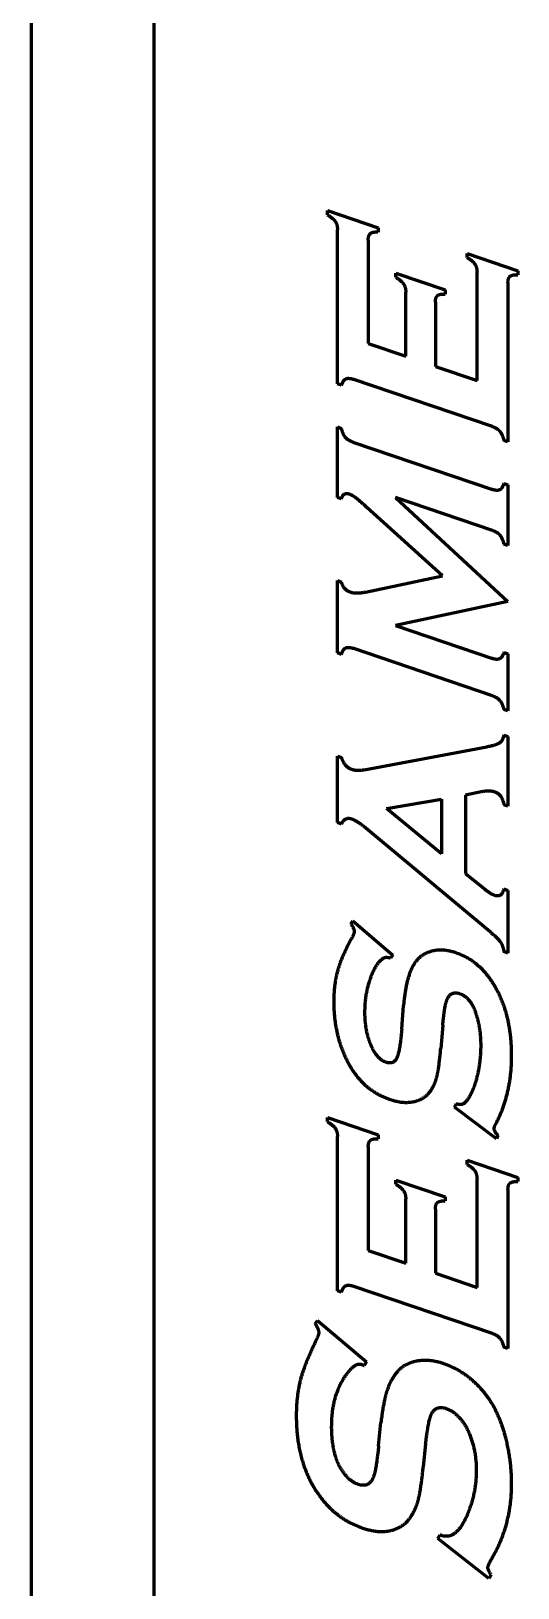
# Model space of a CAD drawing. Header units: millimetres. Extents: x 0 to 210, y 0 to 297.
# Drawn here: x 46.92 to 50.88, y 140.46 to 153.13 of the extents above; entities that cross this region are included whole.
import ezdxf

# ---------------------------------------------------------------- set-up
doc = ezdxf.new("R2010")
doc.units = ezdxf.units.MM
doc.linetypes.add('K5LT_BASIC', pattern=[0])
doc.layers.add('Системный слой', color=7, linetype='Continuous')

msp = doc.modelspace()

# ---------------------------------------------------------------- linework, layer by layer
at = {"layer": 'Системный слой', "color": 143, "linetype": 'K5LT_BASIC', "lineweight": 60, "true_color": 0x33acca}
for p, q in [((46.918, 176.524), (46.918, 128.524)), ((47.918, 170.643), (47.918, 128.643)), ((49.33, 151.638), (49.33, 151.672)), ((49.33, 151.672), (49.743, 151.532)), ((49.411, 150.262), (49.411, 151.518)), ((49.662, 151.432), (49.662, 150.59)), ((49.743, 151.532), (49.743, 151.498)), ((50.467, 151.29), (50.467, 151.324)), ((50.467, 151.324), (50.879, 151.183)), ((50.879, 151.183), (50.879, 151.15)), ((49.887, 151.129), (49.887, 151.163)), ((49.887, 151.163), (50.289, 151.026)), ((50.547, 150.289), (50.547, 151.171)), ((50.799, 151.085), (50.799, 149.79)), ((49.967, 150.486), (49.967, 151.009)), ((50.209, 150.927), (50.209, 150.404)), ((50.289, 151.026), (50.289, 150.993)), ((49.662, 150.59), (49.967, 150.486)), ((50.673, 149.914), (49.536, 150.3)), ((50.209, 150.404), (50.547, 150.289)), ((49.444, 150.251), (49.411, 150.262)), ((49.411, 149.338), (49.411, 149.911)), ((49.411, 149.911), (49.444, 149.899)), ((49.536, 149.788), (50.672, 149.402)), ((50.799, 149.79), (50.765, 149.802)), ((50.765, 149.451), (50.799, 149.439)), ((50.799, 149.439), (50.799, 148.946)), ((49.444, 149.327), (49.411, 149.338)), ((49.884, 149.337), (50.799, 148.49)), ((50.673, 149.069), (49.884, 149.337)), ((50.266, 148.699), (49.648, 149.259)), ((50.799, 148.946), (50.765, 148.957)), ((49.411, 148.072), (49.411, 148.66)), ((49.411, 148.66), (49.444, 148.648)), ((49.639, 148.566), (50.266, 148.699)), ((50.799, 148.49), (49.884, 148.294)), ((49.884, 148.294), (50.672, 148.026)), ((49.444, 148.06), (49.411, 148.072)), ((50.673, 147.723), (49.536, 148.109)), ((50.765, 148.075), (50.799, 148.063)), ((50.799, 148.063), (50.799, 147.6)), ((50.799, 147.6), (50.765, 147.611)), ((50.765, 147.403), (50.799, 147.391)), ((50.799, 147.391), (50.799, 146.824)), ((49.629, 147.119), (50.626, 147.306)), ((49.411, 147.23), (49.444, 147.219)), ((49.411, 146.691), (49.411, 147.23)), ((49.81, 146.806), (50.257, 146.882)), ((50.257, 146.882), (50.257, 146.437)), ((50.594, 146.944), (50.452, 146.915)), ((50.452, 146.915), (50.452, 146.276)), ((50.257, 146.437), (49.81, 146.806)), ((50.799, 146.824), (50.765, 146.835)), ((49.444, 146.679), (49.411, 146.691)), ((50.653, 145.802), (49.626, 146.659)), ((50.452, 146.276), (50.604, 146.153)), ((50.765, 146.151), (50.799, 146.139)), ((50.799, 146.139), (50.799, 145.628)), ((49.52, 145.866), (49.537, 145.89)), ((49.537, 145.89), (49.861, 145.612)), ((49.861, 145.612), (49.844, 145.588)), ((50.799, 145.628), (50.765, 145.64)), ((49.934, 145.01), (49.949, 145.201)), ((50.268, 145.041), (50.252, 144.851)), ((50.365, 144.375), (50.377, 144.402)), ((50.705, 144.117), (50.365, 144.375)), ((50.387, 144.399), (50.377, 144.402)), ((49.33, 144.29), (49.743, 144.15)), ((49.33, 144.256), (49.33, 144.29)), ((49.411, 142.88), (49.411, 144.136)), ((49.743, 144.15), (49.743, 144.116)), ((50.717, 144.144), (50.705, 144.117)), ((49.662, 144.05), (49.662, 143.208)), ((50.467, 143.942), (50.879, 143.802)), ((50.467, 143.908), (50.467, 143.942)), ((49.887, 143.747), (49.887, 143.781)), ((49.887, 143.781), (50.289, 143.645)), ((50.547, 142.907), (50.547, 143.789)), ((50.799, 143.703), (50.799, 142.409)), ((50.879, 143.802), (50.879, 143.768)), ((49.967, 143.104), (49.967, 143.627)), ((50.289, 143.645), (50.289, 143.611)), ((50.209, 143.545), (50.209, 143.022)), ((49.662, 143.208), (49.967, 143.104)), ((50.209, 143.022), (50.547, 142.907)), ((49.444, 142.869), (49.411, 142.88)), ((50.673, 142.532), (49.536, 142.918)), ((49.231, 142.609), (49.249, 142.637)), ((49.249, 142.637), (49.648, 142.3)), ((50.799, 142.409), (50.765, 142.42)), ((49.648, 142.3), (49.628, 142.272)), ((49.746, 141.618), (49.765, 141.806)), ((50.129, 141.632), (50.11, 141.447)), ((50.228, 140.862), (50.246, 140.892)), ((50.644, 140.537), (50.228, 140.862)), ((50.262, 140.887), (50.246, 140.892)), ((50.662, 140.567), (50.644, 140.537))]:
    msp.add_line(p, q, dxfattribs=at)
for points in [[(49.33, 151.638), (49.375, 151.61), (49.393, 151.584)], [(49.393, 151.584), (49.411, 151.557), (49.411, 151.518)], [(49.662, 151.432), (49.662, 151.472), (49.68, 151.486)], [(49.68, 151.486), (49.697, 151.501), (49.743, 151.498)], [(50.467, 151.29), (50.513, 151.262), (50.53, 151.236)], [(50.53, 151.236), (50.547, 151.209), (50.547, 151.171)], [(49.887, 151.129), (49.932, 151.1), (49.95, 151.074)], [(49.95, 151.074), (49.967, 151.047), (49.967, 151.009)], [(50.799, 151.085), (50.799, 151.124), (50.817, 151.138)], [(50.817, 151.138), (50.836, 151.153), (50.879, 151.15)], [(50.209, 150.927), (50.209, 150.967), (50.226, 150.981)], [(50.226, 150.981), (50.244, 150.995), (50.289, 150.993)], [(49.444, 150.251), (49.458, 150.291), (49.478, 150.302)], [(49.478, 150.302), (49.498, 150.313), (49.536, 150.3)], [(50.673, 149.914), (50.712, 149.901), (50.733, 149.875)], [(49.477, 149.825), (49.457, 149.85), (49.444, 149.899)], [(49.536, 149.788), (49.498, 149.801), (49.477, 149.825)], [(50.733, 149.875), (50.754, 149.85), (50.765, 149.802)], [(50.765, 149.451), (50.753, 149.41), (50.732, 149.399)], [(49.444, 149.327), (49.458, 149.383), (49.509, 149.365)], [(49.509, 149.365), (49.55, 149.352), (49.648, 149.259)], [(50.732, 149.399), (50.711, 149.389), (50.672, 149.402)], [(50.673, 149.069), (50.712, 149.056), (50.733, 149.031)], [(50.733, 149.031), (50.754, 149.005), (50.765, 148.957)], [(49.515, 148.566), (49.463, 148.583), (49.444, 148.648)], [(49.639, 148.566), (49.566, 148.548), (49.515, 148.566)], [(49.444, 148.06), (49.457, 148.101), (49.477, 148.112)], [(49.477, 148.112), (49.498, 148.122), (49.536, 148.109)], [(50.731, 148.024), (50.71, 148.013), (50.672, 148.026)], [(50.765, 148.075), (50.752, 148.034), (50.731, 148.024)], [(50.673, 147.723), (50.712, 147.71), (50.733, 147.684)], [(50.733, 147.684), (50.754, 147.659), (50.765, 147.611)], [(50.765, 147.403), (50.755, 147.355), (50.731, 147.339)], [(50.731, 147.339), (50.707, 147.322), (50.626, 147.306)], [(49.529, 147.122), (49.472, 147.141), (49.444, 147.219)], [(49.629, 147.119), (49.57, 147.108), (49.529, 147.122)], [(50.594, 146.944), (50.651, 146.955), (50.69, 146.942)], [(50.69, 146.942), (50.752, 146.921), (50.765, 146.835)], [(49.444, 146.679), (49.473, 146.739), (49.524, 146.722)], [(49.524, 146.722), (49.567, 146.707), (49.626, 146.659)], [(50.689, 146.098), (50.658, 146.108), (50.604, 146.153)], [(50.765, 146.151), (50.749, 146.077), (50.689, 146.098)], [(49.52, 145.866), (49.548, 145.825), (49.548, 145.805)], [(49.524, 145.743), (49.444, 145.598), (49.413, 145.486)], [(49.548, 145.805), (49.548, 145.786), (49.524, 145.743)], [(50.653, 145.802), (50.716, 145.75), (50.737, 145.719)], [(50.167, 145.64), (50.093, 145.617), (50.048, 145.558)], [(50.377, 145.63), (50.26, 145.669), (50.167, 145.64)], [(50.711, 145.325), (50.588, 145.558), (50.377, 145.63)], [(50.737, 145.719), (50.758, 145.689), (50.765, 145.64)], [(49.413, 145.486), (49.381, 145.373), (49.381, 145.23)], [(49.676, 145.411), (49.717, 145.535), (49.78, 145.584)], [(49.78, 145.584), (49.804, 145.602), (49.844, 145.588)], [(50.048, 145.558), (49.969, 145.451), (49.949, 145.201)], [(49.635, 145.146), (49.635, 145.287), (49.676, 145.411)], [(49.381, 145.23), (49.381, 144.967), (49.49, 144.751)], [(50.268, 145.041), (50.282, 145.191), (50.301, 145.244)], [(50.301, 145.244), (50.331, 145.324), (50.406, 145.298)], [(50.406, 145.298), (50.5, 145.266), (50.542, 145.123)], [(50.829, 144.792), (50.829, 145.103), (50.711, 145.325)], [(49.668, 144.921), (49.635, 145.025), (49.635, 145.146)], [(50.542, 145.123), (50.577, 145.007), (50.577, 144.875)], [(49.934, 145.01), (49.92, 144.83), (49.894, 144.775)], [(49.808, 144.739), (49.717, 144.77), (49.668, 144.921)], [(50.22, 144.621), (50.239, 144.698), (50.252, 144.851)], [(50.577, 144.875), (50.577, 144.726), (50.537, 144.587)], [(49.49, 144.751), (49.61, 144.514), (49.839, 144.437)], [(49.894, 144.775), (49.869, 144.719), (49.808, 144.739)], [(50.696, 144.23), (50.829, 144.478), (50.829, 144.792)], [(50.161, 144.496), (50.2, 144.545), (50.22, 144.621)], [(50.026, 144.418), (50.112, 144.433), (50.161, 144.496)], [(50.537, 144.587), (50.496, 144.449), (50.442, 144.405)], [(49.839, 144.437), (49.94, 144.402), (50.026, 144.418)], [(50.442, 144.405), (50.419, 144.388), (50.387, 144.399)], [(49.33, 144.256), (49.375, 144.228), (49.393, 144.202)], [(50.687, 144.2), (50.687, 144.214), (50.696, 144.23)], [(49.393, 144.202), (49.411, 144.175), (49.411, 144.136)], [(49.662, 144.05), (49.662, 144.09), (49.68, 144.104)], [(49.68, 144.104), (49.697, 144.119), (49.743, 144.116)], [(50.717, 144.144), (50.687, 144.175), (50.687, 144.2)], [(50.467, 143.908), (50.513, 143.88), (50.53, 143.854)], [(50.53, 143.854), (50.547, 143.827), (50.547, 143.789)], [(49.887, 143.747), (49.932, 143.718), (49.95, 143.692)], [(50.799, 143.703), (50.799, 143.742), (50.817, 143.757)], [(50.817, 143.757), (50.836, 143.771), (50.879, 143.768)], [(49.95, 143.692), (49.967, 143.665), (49.967, 143.627)], [(50.209, 143.545), (50.209, 143.585), (50.226, 143.599)], [(50.226, 143.599), (50.244, 143.613), (50.289, 143.611)], [(49.444, 142.869), (49.458, 142.91), (49.478, 142.92)], [(49.478, 142.92), (49.498, 142.931), (49.536, 142.918)], [(49.231, 142.609), (49.259, 142.564), (49.259, 142.538)], [(49.231, 142.46), (49.142, 142.281), (49.109, 142.152)], [(49.259, 142.538), (49.259, 142.522), (49.231, 142.46)], [(50.673, 142.532), (50.712, 142.519), (50.733, 142.493)], [(50.733, 142.493), (50.754, 142.468), (50.765, 142.42)], [(50.067, 142.308), (49.967, 142.293), (49.907, 142.229)], [(50.278, 142.285), (50.166, 142.323), (50.067, 142.308)], [(49.364, 141.772), (49.364, 142.07), (49.518, 142.239)], [(49.518, 142.239), (49.566, 142.294), (49.608, 142.28)], [(49.608, 142.28), (49.616, 142.277), (49.628, 142.272)], [(49.907, 142.229), (49.848, 142.166), (49.816, 142.069)], [(50.596, 142.062), (50.457, 142.224), (50.278, 142.285)], [(49.109, 142.152), (49.076, 142.023), (49.076, 141.86)], [(49.816, 142.069), (49.784, 141.973), (49.765, 141.806)], [(50.783, 141.675), (50.722, 141.915), (50.596, 142.062)], [(50.175, 141.872), (50.211, 141.95), (50.295, 141.921)], [(49.076, 141.86), (49.076, 141.473), (49.261, 141.216)], [(50.129, 141.632), (50.15, 141.817), (50.175, 141.872)], [(50.295, 141.921), (50.351, 141.903), (50.403, 141.847)], [(50.403, 141.847), (50.454, 141.791), (50.485, 141.716)], [(49.396, 141.529), (49.364, 141.641), (49.364, 141.772)], [(50.485, 141.716), (50.541, 141.58), (50.541, 141.415)], [(50.829, 141.308), (50.829, 141.495), (50.783, 141.675)], [(49.746, 141.618), (49.726, 141.428), (49.708, 141.375)], [(49.471, 141.386), (49.421, 141.448), (49.396, 141.529)], [(50.072, 141.188), (50.09, 141.261), (50.11, 141.447)], [(49.578, 141.304), (49.52, 141.323), (49.471, 141.386)], [(49.708, 141.375), (49.674, 141.271), (49.578, 141.304)], [(50.541, 141.415), (50.541, 141.264), (50.489, 141.112)], [(50.667, 140.699), (50.829, 140.972), (50.829, 141.308)], [(49.261, 141.216), (49.401, 141.021), (49.616, 140.948)], [(50.014, 141.049), (50.054, 141.115), (50.072, 141.188)], [(49.847, 140.928), (49.958, 140.955), (50.014, 141.049)], [(50.489, 141.112), (50.437, 140.961), (50.365, 140.905)], [(49.616, 140.948), (49.746, 140.904), (49.847, 140.928)], [(50.365, 140.905), (50.318, 140.868), (50.262, 140.887)], [(50.635, 140.627), (50.635, 140.641), (50.667, 140.699)], [(50.662, 140.567), (50.635, 140.611), (50.635, 140.627)]]:
    msp.add_open_spline(points, degree=2, dxfattribs=at)

doc.saveas('drawing.dxf')
